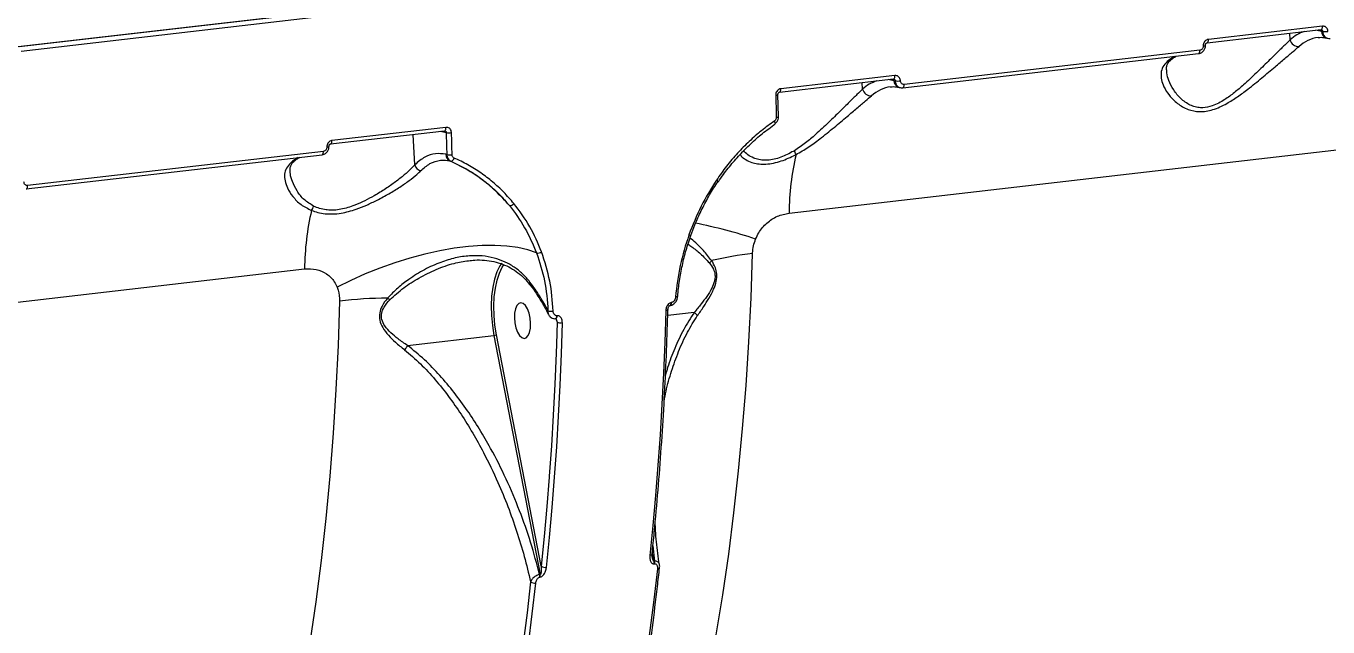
# Model space of a CAD drawing. Header units: millimetres. Extents: x -7447 to 8662, y -5576 to 6370.
# Drawn here: x 2842.2 to 3168.7, y -2158.6 to -2007.8 of the extents above; entities that cross this region are included whole.
import ezdxf

# ---------------------------------------------------------------- set-up
doc = ezdxf.new("R2010")
doc.units = ezdxf.units.MM
doc.layers.add('DiKom', color=7, linetype='Continuous')
doc.layers.add('DIKOM_ОБЪЕКТ', color=7, linetype='Continuous')
doc.styles.add('style1', font='arial.ttf', dxfattribs={"width": 0.8})
doc.dimstyles.new('1-50', dxfattribs={"dimtxt": 300, "dimasz": 200, "dimexe": 100, "dimexo": 0, "dimgap": 100, "dimtad": 1, "dimdec": 0, "dimtxsty": 'style1', "dimcen": 0, "dimclrd": 7, "dimclre": 7, "dimadec": 1, "dimazin": 2, "dimtfac": 1, "dimtdec": 0, "dimtmove": 1, "dimatfit": 3, "dimfxl": 0, "dimlwd": 25, "dimlwe": 18, "dimarcsym": 0})

# ---------------------------------------------------------------- blocks, each defined once
blk = doc.blocks.new('*D10')
at = {"color": 7, "linetype": 'Continuous', "lineweight": 18, "transparency": 16777216}
for p, q in [((-5489.75, 240.8), (-5489.75, 4573.49)), ((4778.18, -2126.78), (4778.18, 4573.49))]:
    blk.add_line(p, q, dxfattribs=at)
at = {"color": 7, "linetype": 'Continuous', "lineweight": 25, "transparency": 16777216}
blk.add_line((4578.18, 4473.49), (-5289.75, 4473.49), dxfattribs=at)
at = {"color": 7, "linetype": 'Continuous', "transparency": 16777216}
for points in [[(-5289.75, 4506.82), (-5289.75, 4440.16), (-5489.75, 4473.49)], [(4578.18, 4506.82), (4578.18, 4440.16), (4778.18, 4473.49)]]:
    blk.add_solid(points, dxfattribs=at)
at = {"layer": 'Defpoints', "color": 0, "linetype": 'Continuous', "transparency": 16777216}
for p in [(-5489.75, 4473.49), (-5489.75, 240.8), (4778.18, -2126.78)]:
    blk.add_point(p, dxfattribs=at)
at = {"color": 0, "linetype": 'Continuous', "lineweight": 15, "transparency": 16777216, "insert": (-777.31, 4726.76), "char_height": 300, "attachment_point": 5, "style": 'style1'}
blk.add_mtext('10300', dxfattribs=at)
blk = doc.blocks.new('*D11')
at = {"color": 7, "linetype": 'Continuous', "lineweight": 18, "transparency": 16777216}
for p, q in [((2045.4, 3512.26), (7772.09, 3512.26)), ((-1858.48, -4091.08), (7772.09, -4091.08))]:
    blk.add_line(p, q, dxfattribs=at)
at = {"color": 7, "linetype": 'Continuous', "lineweight": 25, "transparency": 16777216}
blk.add_line((7672.09, -3891.08), (7672.09, 3312.26), dxfattribs=at)
at = {"color": 7, "linetype": 'Continuous', "transparency": 16777216}
for points in [[(7638.76, 3312.26), (7705.42, 3312.26), (7672.09, 3512.26)], [(7638.76, -3891.08), (7705.42, -3891.08), (7672.09, -4091.08)]]:
    blk.add_solid(points, dxfattribs=at)
at = {"layer": 'Defpoints', "color": 0, "linetype": 'Continuous', "transparency": 16777216}
for p in [(2045.4, 3512.26), (7672.09, 3512.26), (-1858.48, -4091.08)]:
    blk.add_point(p, dxfattribs=at)
at = {"color": 0, "linetype": 'Continuous', "lineweight": 15, "transparency": 16777216, "insert": (7418.92, 3.22), "char_height": 300, "attachment_point": 5, "rotation": 90, "style": 'style1'}
blk.add_mtext('7600', dxfattribs=at)
blk = doc.blocks.new('*D12')
at = {"layer": 'Defpoints', "color": 0, "transparency": 16777216}
for p in [(-7446.93, 5919.72), (-7446.93, 736.93), (6905.53, -2412.68)]:
    blk.add_point(p, dxfattribs=at)
at = {"layer": 'DiKom', "color": 7, "lineweight": 18, "transparency": 16777216}
for p, q in [((-7446.93, 736.93), (-7446.93, 6019.72)), ((6905.53, -2412.68), (6905.53, 6019.72))]:
    blk.add_line(p, q, dxfattribs=at)
at = {"layer": 'DiKom', "color": 7, "lineweight": 25, "transparency": 16777216}
blk.add_line((6705.53, 5919.72), (-7246.93, 5919.72), dxfattribs=at)
at = {"layer": 'DiKom', "color": 7, "transparency": 16777216}
for points in [[(-7246.93, 5953.05), (-7246.93, 5886.39), (-7446.93, 5919.72)], [(6705.53, 5953.05), (6705.53, 5886.39), (6905.53, 5919.72)]]:
    blk.add_solid(points, dxfattribs=at)
at = {"layer": 'DiKom', "color": 0, "transparency": 16777216, "insert": (-918.31, 6173), "char_height": 300, "attachment_point": 5, "style": 'style1'}
blk.add_mtext('14300', dxfattribs=at)
blk = doc.blocks.new('*D13')
at = {"layer": 'Defpoints', "color": 0, "transparency": 16777216}
for p in [(2049.72, 5594.27), (-1141.86, -5576.35), (8561.69, -5576.35)]:
    blk.add_point(p, dxfattribs=at)
at = {"layer": 'DiKom', "color": 7, "lineweight": 18, "transparency": 16777216}
for p, q in [((2049.72, 5594.27), (8661.69, 5594.27)), ((-1141.86, -5576.35), (8661.69, -5576.35))]:
    blk.add_line(p, q, dxfattribs=at)
at = {"layer": 'DiKom', "color": 7, "lineweight": 25, "transparency": 16777216}
blk.add_line((8561.69, 5394.27), (8561.69, -5376.35), dxfattribs=at)
at = {"layer": 'DiKom', "color": 7, "transparency": 16777216}
for points in [[(8528.35, 5394.27), (8595.02, 5394.27), (8561.69, 5594.27)], [(8528.35, -5376.35), (8595.02, -5376.35), (8561.69, -5576.35)]]:
    blk.add_solid(points, dxfattribs=at)
at = {"layer": 'DiKom', "color": 0, "transparency": 16777216, "insert": (8308.52, 8.96), "char_height": 300, "attachment_point": 5, "rotation": 90, "style": 'style1'}
blk.add_mtext('11200', dxfattribs=at)

msp = doc.modelspace()

# ---------------------------------------------------------------- linework, layer by layer
at = {"layer": 'DIKOM_ОБЪЕКТ', "color": 7, "linetype": 'Continuous', "lineweight": 15}
for p, q in [((2840.25, -2013), (2914.4, -2004.44)), ((2914.7, -2004.51), (2840.54, -2013.07)), ((2841.03, -2014.12), (2915.19, -2005.56)), ((3138.4, -2012.04), (3166.99, -2008.74)), ((3167.33, -2007.88), (3138.74, -2011.18)), ((3159.21, -2011.28), (3159.14, -2009.65)), ((3165.98, -2008.86), (3167.06, -2009.1)), ((3167.06, -2009.1), (3167.37, -2009.18)), ((3168.4, -2010.85), (3168.7, -2010.92)), ((3136.58, -2013.91), (3062.42, -2022.47)), ((3062.09, -2023.32), (3136.25, -2014.76)), ((3060.11, -2020.26), (3031.52, -2023.56)), ((3033.59, -2054.74), (3346.3, -2018.65)), ((3031.19, -2024.42), (3059.78, -2021.12)), ((3052, -2023.65), (3051.92, -2022.02)), ((3058.77, -2021.23), (3059.85, -2021.48)), ((3059.85, -2021.48), (3060.16, -2021.55)), ((3061.19, -2023.22), (3061.48, -2023.29)), ((3062.02, -2023.32), (3062.09, -2023.32)), ((3030.93, -2030.56), (3030.78, -2025.03)), ((2947.54, -2033.25), (2918.95, -2036.55)), ((3029.79, -2032.66), (3030.09, -2032.45)), ((3030.02, -2032.35), (3030.03, -2032.34)), ((2918.62, -2037.41), (2947.21, -2034.11)), ((2939.71, -2042.63), (2939.35, -2035.02)), ((2946.2, -2034.23), (2947.58, -2034.54)), ((2842.3, -2048.69), (2916.46, -2040.13)), ((2916.79, -2039.28), (2842.64, -2047.84)), ((2947.74, -2040.07), (2947.47, -2040.01)), ((2948.53, -2041.66), (2948.78, -2041.72)), ((2842.23, -2048.68), (2842.3, -2048.69)), ((2599.38, -2104.85), (2912.08, -2068.76)), ((3005.65, -2075.62), (3005.65, -2075.62)), ((3009.82, -2079.67), (3003.15, -2080.44)), ((3003.7, -2077.93), (3003.77, -2077.92)), ((3004.11, -2077.18), (3004.03, -2077.19)), ((2975.03, -2081.23), (2975.11, -2081.23)), ((2975.06, -2081.23), (2975.39, -2082.08)), ((2975.1, -2081.23), (2975.11, -2081.23)), ((2975.11, -2081.23), (2975.13, -2081.22)), ((2975.39, -2082.08), (2975.22, -2087.6)), ((2975.44, -2080.49), (2975.36, -2080.5)), ((2937.9, -2087.97), (2959.57, -2085.47)), ((2959.57, -2085.47), (2971.14, -2145.39)), ((2971.42, -2143.31), (2960.22, -2085.31)), ((2999.43, -2138.24), (2999.84, -2142.08)), ((2999.73, -2142.09), (2999.27, -2139.74)), ((2999.84, -2142.08), (2999.73, -2142.09)), ((2999.76, -2142.73), (2999.87, -2142.71)), ((2971.14, -2145.39), (2971.03, -2145.41)), ((2971.06, -2146.04), (2971.17, -2146.03))]:
    msp.add_line(p, q, dxfattribs=at)
at = {"layer": 'DIKOM_ОБЪЕКТ', "color": 7, "linetype": 'Continuous', "lineweight": 15, "flags": 128}
for points in [[(3167.06, -2009.1), (3166.03, -2008.93), (3165.64, -2008.9)], [(3166.99, -2008.74), (3167.01, -2008.74), (3167.09, -2008.7), (3167.16, -2008.63), (3167.22, -2008.53), (3167.27, -2008.4), (3167.31, -2008.24), (3167.33, -2008.07), (3167.33, -2007.88)], [(3136.25, -2014.76), (3136.26, -2014.76), (3136.34, -2014.73), (3136.41, -2014.66), (3136.47, -2014.55), (3136.52, -2014.42), (3136.56, -2014.27), (3136.58, -2014.1), (3136.58, -2013.91)], [(3138.4, -2012.04), (3138.42, -2012.04), (3138.5, -2012), (3138.57, -2011.93), (3138.63, -2011.83), (3138.68, -2011.7), (3138.72, -2011.54), (3138.74, -2011.37), (3138.74, -2011.18)], [(3059.78, -2021.12), (3059.8, -2021.11), (3059.88, -2021.08), (3059.95, -2021.01), (3060.01, -2020.91), (3060.06, -2020.77), (3060.09, -2020.62), (3060.11, -2020.44), (3060.11, -2020.26)], [(3031.19, -2024.42), (3031.21, -2024.41), (3031.29, -2024.38), (3031.36, -2024.31), (3031.42, -2024.2), (3031.47, -2024.07), (3031.5, -2023.92), (3031.52, -2023.74), (3031.52, -2023.56)], [(3059.85, -2021.48), (3058.81, -2021.3), (3058.42, -2021.27)], [(3062.09, -2023.32), (3062.11, -2023.32), (3062.19, -2023.28), (3062.26, -2023.22), (3062.32, -2023.11), (3062.37, -2022.98), (3062.4, -2022.83), (3062.42, -2022.66), (3062.42, -2022.47)], [(3030.23, -2025.2), (3030.25, -2025.89), (3030.27, -2026.58), (3030.29, -2027.27), (3030.31, -2027.97), (3030.33, -2028.66), (3030.35, -2029.35), (3030.36, -2030.04), (3030.38, -2030.74)], [(2947.21, -2034.11), (2947.22, -2034.11), (2947.3, -2034.07), (2947.37, -2034), (2947.44, -2033.9), (2947.48, -2033.77), (2947.52, -2033.61), (2947.54, -2033.44), (2947.54, -2033.25)], [(3030.03, -2032.34), (3030.04, -2032.34), (3030.07, -2032.28), (3030.08, -2032.2), (3030.07, -2032.1), (3030.04, -2031.97), (3029.99, -2031.83), (3029.91, -2031.67)], [(2918.61, -2037.41), (2918.63, -2037.41), (2918.71, -2037.37), (2918.78, -2037.3), (2918.85, -2037.2), (2918.89, -2037.07), (2918.93, -2036.91), (2918.95, -2036.74), (2918.95, -2036.55)], [(2947.58, -2034.54), (2947.61, -2035.23), (2947.63, -2035.93), (2947.65, -2036.62), (2947.66, -2037.31), (2947.68, -2038), (2947.7, -2038.69), (2947.72, -2039.38), (2947.74, -2040.07)], [(2949.08, -2040.12), (2949.06, -2039.43), (2949.04, -2038.74), (2949.03, -2038.04), (2949.01, -2037.35), (2948.99, -2036.66), (2948.97, -2035.97), (2948.95, -2035.27), (2948.93, -2034.58)], [(2916.46, -2040.13), (2916.47, -2040.13), (2916.55, -2040.09), (2916.63, -2040.02), (2916.69, -2039.92), (2916.74, -2039.79), (2916.77, -2039.64), (2916.79, -2039.46), (2916.79, -2039.28)], [(2842.3, -2048.69), (2842.32, -2048.69), (2842.4, -2048.65), (2842.47, -2048.58), (2842.53, -2048.48), (2842.58, -2048.35), (2842.61, -2048.19), (2842.63, -2048.02), (2842.64, -2047.84)], [(2970.26, -2064.75), (2968.06, -2063.99), (2965.57, -2063.42), (2962.8, -2063.04), (2959.8, -2062.87), (2956.58, -2062.91), (2953.18, -2063.14), (2949.63, -2063.58), (2945.97, -2064.21), (2942.23, -2065.03), (2938.46, -2066.03), (2934.68, -2067.2), (2930.93, -2068.54), (2927.26, -2070.02), (2923.7, -2071.63), (2920.28, -2073.36)], [(3015.33, -2160.55), (3016.96, -2150.52), (3018.44, -2140.31), (3019.76, -2129.95), (3020.93, -2119.43), (3021.94, -2108.76), (3022.8, -2097.97), (3023.5, -2087.05), (3024.04, -2076.01), (3024.42, -2064.88)], [(2961.52, -2067.29), (2961.07, -2067.98), (2960.32, -2069.5), (2959.72, -2071.31), (2959.27, -2073.36), (2958.99, -2075.61), (2958.88, -2078), (2958.94, -2080.48), (2959.17, -2082.99), (2959.57, -2085.47)], [(2960.22, -2085.31), (2959.83, -2082.9), (2959.61, -2080.47), (2959.55, -2078.06), (2959.66, -2075.74), (2959.93, -2073.56), (2960.37, -2071.58), (2960.95, -2069.82), (2961.67, -2068.35), (2962.14, -2067.64)], [(3005.65, -2075.62), (3005.64, -2075.66), (3005.59, -2075.7), (3005.51, -2075.73), (3005.4, -2075.76), (3005.26, -2075.78), (3005.1, -2075.79)], [(2920.87, -2076.83), (2920.49, -2087.97), (2919.95, -2099), (2919.25, -2109.92), (2918.39, -2120.72), (2917.38, -2131.38), (2916.21, -2141.9), (2914.89, -2152.26), (2913.41, -2162.47)], [(2968.37, -2079.88), (2967.97, -2078.81), (2967.47, -2077.97), (2966.91, -2077.43), (2966.33, -2077.24), (2965.79, -2077.41), (2965.32, -2077.93), (2964.97, -2078.76), (2964.76, -2079.82), (2964.72, -2081.04), (2964.83, -2082.32), (2965.1, -2083.54), (2965.5, -2084.62), (2966, -2085.46), (2966.56, -2086), (2967.13, -2086.19), (2967.68, -2086.02), (2968.14, -2085.5), (2968.49, -2084.67), (2968.7, -2083.6), (2968.75, -2082.38), (2968.64, -2081.11), (2968.37, -2079.88)], [(3002.64, -2079.25), (3002.39, -2087.1), (3002.07, -2094.9), (3001.68, -2102.66), (3001.22, -2110.36), (3000.69, -2118.01), (3000.08, -2125.61), (2999.41, -2133.15), (2998.66, -2140.62)], [(3003.19, -2079.01), (3003.19, -2079.04), (3003.14, -2079.1), (3003.06, -2079.14), (3002.95, -2079.19), (3002.81, -2079.22), (3002.64, -2079.25)], [(3003.7, -2077.93), (3003.75, -2077.91), (3003.86, -2077.83), (3003.95, -2077.67), (3004.01, -2077.45), (3004.03, -2077.19)], [(3003.78, -2077.92), (3003.83, -2077.9), (3003.94, -2077.82), (3004.02, -2077.66), (3004.08, -2077.44), (3004.11, -2077.18)], [(2972.75, -2143.61), (2973.5, -2136.14), (2974.17, -2128.6), (2974.78, -2121), (2975.31, -2113.35), (2975.77, -2105.65), (2976.16, -2097.89), (2976.48, -2090.09), (2976.73, -2082.24)], [(2975.03, -2081.23), (2975.08, -2081.22), (2975.19, -2081.13), (2975.28, -2080.98), (2975.34, -2080.76), (2975.36, -2080.5)], [(2975.13, -2081.22), (2975.16, -2081.21), (2975.27, -2081.13), (2975.36, -2080.97), (2975.42, -2080.75), (2975.44, -2080.49)], [(2975.22, -2087.6), (2975.14, -2089.91), (2974.82, -2097.69), (2974.43, -2105.43), (2973.97, -2113.12), (2973.44, -2120.75), (2973.42, -2121.01)], [(2973.42, -2121.01), (2972.84, -2128.33), (2972.16, -2135.85), (2971.42, -2143.31)], [(2999.22, -2140.32), (2999.21, -2140.35), (2999.16, -2140.43), (2999.08, -2140.49), (2998.97, -2140.55), (2998.83, -2140.59), (2998.66, -2140.62)], [(3000.55, -2144.02), (2999.66, -2151.78), (2998.68, -2159.46), (2997.63, -2167.05), (2996.51, -2174.57), (2995.3, -2182), (2994.02, -2189.33), (2992.67, -2196.58), (2991.24, -2203.73)], [(3001.11, -2143.72), (3001.09, -2143.77), (3001.04, -2143.84), (3000.96, -2143.91), (3000.85, -2143.96), (3000.71, -2144), (3000.55, -2144.02)], [(2968.77, -2147.26), (2967.88, -2155), (2966.91, -2162.66), (2965.86, -2170.24), (2964.73, -2177.74), (2963.53, -2185.15), (2962.26, -2192.47), (2960.91, -2199.7), (2959.48, -2206.83)], [(2960.76, -2207.25), (2962.19, -2200.1), (2963.54, -2192.85), (2964.82, -2185.51), (2966.02, -2178.09), (2967.15, -2170.57), (2968.2, -2162.97), (2969.17, -2155.3), (2970.07, -2147.54)]]:
    msp.add_lwpolyline(points, dxfattribs=at)
at = {"layer": 'DIKOM_ОБЪЕКТ', "color": 7, "linetype": 'Continuous', "lineweight": 15}
for centre, radius, start, end in [((3165.77, -2018.61), 9.84, 107.3356, 131.779), ((3167.4, -2019.43), 8.79, 97.6092, 132.4576), ((3168.88, -2009.09), 1.82, 180.4877, 254.6696), ((3168.15, -2005.14), 4.11, 259.0452, 277.8332), ((3137.51, -2012.05), 0.77, 265.0136, 308.9936), ((3161.33, -2010.77), 2.18, 193.3539, 273.6277), ((3135.08, -2024.36), 10.11, 118.2335, 131.2938), ((3128.24, -2015.22), 1.55, 276.1264, 310.2323), ((3058.55, -2030.99), 9.84, 107.3356, 131.779), ((3054.12, -2023.15), 2.18, 193.3651, 273.6127), ((3060.19, -2031.8), 8.78, 97.5929, 132.4739), ((3061.67, -2021.46), 1.82, 180.4877, 254.6696), ((3060.94, -2017.53), 4.1, 259.0203, 277.8687), ((3030.3, -2024.44), 0.761, 264.8776, 309.4383), ((3030.45, -2030.01), 0.727, 264.3777, 311.3273), ((2948.37, -2030.51), 4.11, 259.0317, 277.84), ((2917.72, -2037.42), 0.767, 264.9494, 309.0987), ((2949.33, -2039.98), 1.86, 180.8964, 244.6333), ((2948.55, -2036.3), 3.86, 257.8624, 277.895), ((3100.36, -2055.21), 66.77, 166.8855, 179.5987), ((3024.31, -2044.48), 11.87, 21.8618, 26.9294), ((2915.33, -2049.77), 10.16, 118.274, 131.2656), ((2908.46, -2040.59), 1.55, 276.124, 310.2347), ((2941.92, -2042), 2.3, 195.9563, 250.929), ((2948.6, -2040.72), 1.01, 279.9317, 347.4608), ((3014.94, -2047.29), 0.923, 28.488, 62.0222), ((2911.51, -2052.26), 2.95, 321.8274, 345.1652), ((2963.46, -2051.46), 1.4, 269.0438, 320.9251), ((2978.83, -2069.23), 66.75, 166.8838, 179.6011), ((2984.19, -2186.39), 131.68, 71.8581, 78.6519), ((3009.04, -2058.88), 1.47, 246.6601, 266.5413), ((2970.55, -2062.95), 1.82, 260.7693, 301.8356), ((3033.06, -2143.89), 79.48, 96.2409, 103.7512), ((3011.87, -2064.99), 2.86, 307.5778, 323.5477), ((2934.74, -2199.85), 123.8, 90.8458, 96.4331), ((2940.31, -2067.22), 11.53, 230.098, 233.6262), ((2973.91, -2076.87), 2.52, 251.8517, 281.9495), ((2976.35, -2079.66), 2.6, 248.2655, 278.3284), ((2959.36, -2083.28), 2.2, 275.3507, 292.9208), ((2972.48, -2141.74), 1.89, 235.9502, 278.37), ((2997.61, -2142.51), 2.16, 354.3305, 11.1292), ((2997.71, -2142.5), 2.17, 354.3656, 11.094), ((2969.81, -2145.62), 1.94, 237.6661, 277.7644), ((2968.91, -2145.82), 2.16, 354.3305, 11.1292), ((2969.01, -2145.81), 2.17, 354.3736, 11.1059)]:
    msp.add_arc(centre, radius, start, end, dxfattribs=at)
for points, knots in [([(3166.22, -2010.75), (3166.37, -2010.73), (3166.94, -2010.63), (3167.66, -2010.7), (3168.25, -2010.82), (3168.4, -2010.85)], [0, 0, 0, 0, 0.21413, 0.803979, 1, 1, 1, 1]), ([(3166.99, -2008.74), (3167, -2008.74), (3167.03, -2008.74), (3167.04, -2008.74), (3167.06, -2008.75)], [0, 0, 0, 0, 0.126601, 1, 1, 1, 1]), ([(3167.06, -2008.75), (3167.06, -2008.75), (3167.12, -2008.75), (3167.21, -2008.81), (3167.31, -2008.92), (3167.37, -2009.05), (3167.37, -2009.14), (3167.37, -2009.18)], [0, 0, 0, 0, 0.032663, 0.296119, 0.560428, 0.824936, 1, 1, 1, 1]), ([(3168.71, -2009.21), (3168.7, -2009.1), (3168.68, -2008.83), (3168.51, -2008.43), (3168.19, -2008.09), (3167.78, -2007.88), (3167.48, -2007.88), (3167.33, -2007.88)], [0, 0, 0, 0, 0.14186, 0.356695, 0.571348, 0.785681, 1, 1, 1, 1]), ([(3167.37, -2009.18), (3167.39, -2009.32), (3167.42, -2009.69), (3167.66, -2010.21), (3168.08, -2010.68), (3168.45, -2010.82), (3168.63, -2010.9)], [0, 0, 0, 0, 0.181445, 0.456313, 0.730994, 1, 1, 1, 1]), ([(3168.63, -2010.9), (3168.63, -2010.9), (3168.82, -2010.99), (3169.03, -2010.97), (3169.24, -2010.94)], [0, 0, 0, 0, 0.020268, 1, 1, 1, 1]), ([(3128.41, -2016.76), (3128.01, -2017.19), (3127.2, -2018.06), (3126.78, -2019.61), (3126.89, -2021.3), (3127.55, -2023.2), (3128.83, -2025.26), (3130.85, -2027.28), (3133.4, -2028.81), (3135.99, -2029.37), (3138.15, -2029.23), (3139.87, -2028.84), (3141.62, -2028.16), (3143.72, -2027.09), (3146.07, -2025.59), (3149.02, -2023.39), (3152.2, -2020.82), (3155.3, -2018.19), (3157.92, -2015.96), (3159.99, -2014.21), (3161, -2013.34), (3161.47, -2012.95)], [0, 0, 0, 0, 0.055475, 0.111023, 0.166496, 0.222006, 0.290024, 0.357962, 0.422677, 0.477408, 0.505245, 0.533093, 0.562711, 0.592375, 0.640428, 0.68858, 0.760325, 0.832061, 0.890999, 0.949867, 1, 1, 1, 1]), ([(3159.21, -2011.28), (3158.78, -2011.71), (3157.85, -2012.64), (3155.96, -2014.49), (3153.6, -2016.82), (3150.79, -2019.57), (3147.96, -2022.25), (3145.29, -2024.54), (3143.2, -2026.09), (3141.31, -2027.21), (3139.46, -2028.02), (3137.89, -2028.33), (3136.47, -2028.32), (3135.39, -2028.15), (3133.61, -2027.49), (3131.67, -2026.05), (3129.9, -2023.86), (3128.81, -2021.65), (3128.29, -2019.95), (3128.29, -2019.09), (3128.29, -2018.83)], [0, 0, 0, 0, 0.059336, 0.128603, 0.199748, 0.283909, 0.370278, 0.425593, 0.482033, 0.514861, 0.548572, 0.596828, 0.609681, 0.639786, 0.670899, 0.745225, 0.824409, 0.905771, 0.97141, 1, 1, 1, 1]), ([(3136.24, -2014.75), (3136.43, -2014.71), (3136.84, -2014.64), (3137.4, -2014.24), (3137.82, -2013.65), (3138.01, -2013.07), (3137.98, -2012.74), (3137.97, -2012.65)], [0, 0, 0, 0, 0.19091, 0.422024, 0.663656, 0.915514, 1, 1, 1, 1]), ([(3137.44, -2012.82), (3137.44, -2012.93), (3137.42, -2013.16), (3137.28, -2013.47), (3137.06, -2013.72), (3136.81, -2013.87), (3136.65, -2013.9), (3136.58, -2013.91)], [0, 0, 0, 0, 0.215128, 0.430214, 0.644992, 0.859461, 1, 1, 1, 1]), ([(3138.74, -2011.18), (3138.64, -2011.2), (3138.39, -2011.25), (3138.02, -2011.47), (3137.69, -2011.85), (3137.47, -2012.32), (3137.45, -2012.65), (3137.44, -2012.82)], [0, 0, 0, 0, 0.140532, 0.355093, 0.56982, 0.784855, 1, 1, 1, 1]), ([(3138, -2012.65), (3138, -2012.64), (3137.99, -2012.59), (3138.01, -2012.47), (3138.06, -2012.32), (3138.15, -2012.19), (3138.26, -2012.09), (3138.35, -2012.05), (3138.39, -2012.05), (3138.4, -2012.05)], [0, 0, 0, 0, 0.02797, 0.183577, 0.344755, 0.50623, 0.675777, 0.862114, 1, 1, 1, 1]), ([(3128.26, -2018.83), (3128.25, -2018.67), (3128.2, -2018.17), (3128.39, -2017.53), (3128.7, -2016.91), (3129.12, -2016.53), (3129.27, -2016.4)], [0, 0, 0, 0, 0.158977, 0.476036, 0.815115, 1, 1, 1, 1]), ([(3129.25, -2016.4), (3129.46, -2016.23), (3129.93, -2015.83), (3130.41, -2015.56), (3130.68, -2015.41)], [0, 0, 0, 0, 0.431746, 1, 1, 1, 1]), ([(3061.5, -2021.59), (3061.49, -2021.48), (3061.47, -2021.2), (3061.29, -2020.81), (3060.98, -2020.46), (3060.57, -2020.26), (3060.27, -2020.26), (3060.11, -2020.26)], [0, 0, 0, 0, 0.141828, 0.356671, 0.571354, 0.785672, 1, 1, 1, 1]), ([(3031.52, -2023.56), (3031.43, -2023.58), (3031.18, -2023.62), (3030.81, -2023.84), (3030.48, -2024.22), (3030.26, -2024.69), (3030.24, -2025.03), (3030.23, -2025.2)], [0, 0, 0, 0, 0.140638, 0.355138, 0.569831, 0.784818, 1, 1, 1, 1]), ([(3052, -2023.65), (3051.55, -2024.09), (3050.6, -2025.04), (3048.69, -2026.92), (3046.31, -2029.27), (3043.5, -2032.03), (3040.58, -2034.76), (3037.73, -2037.24), (3035.85, -2038.47), (3034.9, -2039.1)], [0, 0, 0, 0, 0.122705, 0.262459, 0.406016, 0.574921, 0.748264, 0.872374, 1, 1, 1, 1]), ([(3059.01, -2023.13), (3059.16, -2023.1), (3059.72, -2023), (3060.45, -2023.07), (3061.04, -2023.19), (3061.19, -2023.22)], [0, 0, 0, 0, 0.21413, 0.803979, 1, 1, 1, 1]), ([(3059.78, -2021.12), (3059.78, -2021.12), (3059.81, -2021.11), (3059.83, -2021.12), (3059.84, -2021.12)], [0, 0, 0, 0, 0.126754, 1, 1, 1, 1]), ([(3059.84, -2021.12), (3059.85, -2021.12), (3059.9, -2021.12), (3060, -2021.18), (3060.1, -2021.29), (3060.15, -2021.42), (3060.16, -2021.51), (3060.16, -2021.55)], [0, 0, 0, 0, 0.032851, 0.296411, 0.560407, 0.824927, 1, 1, 1, 1]), ([(3060.16, -2021.55), (3060.17, -2021.69), (3060.21, -2022.06), (3060.45, -2022.59), (3060.86, -2023.05), (3061.23, -2023.2), (3061.42, -2023.27)], [0, 0, 0, 0, 0.181434, 0.456277, 0.731009, 1, 1, 1, 1]), ([(3061.42, -2023.27), (3061.42, -2023.27), (3061.6, -2023.36), (3061.81, -2023.34), (3062.02, -2023.32)], [0, 0, 0, 0, 0.020018, 1, 1, 1, 1]), ([(3062.42, -2022.47), (3062.32, -2022.47), (3062.12, -2022.47), (3061.85, -2022.33), (3061.64, -2022.11), (3061.52, -2021.84), (3061.51, -2021.66), (3061.5, -2021.59)], [0, 0, 0, 0, 0.214181, 0.428512, 0.643145, 0.858043, 1, 1, 1, 1]), ([(3030.78, -2025.02), (3030.78, -2025.02), (3030.78, -2024.96), (3030.8, -2024.84), (3030.85, -2024.69), (3030.94, -2024.56), (3031.04, -2024.47), (3031.13, -2024.42), (3031.17, -2024.42), (3031.19, -2024.42)], [0, 0, 0, 0, 0.027911, 0.183538, 0.344897, 0.506124, 0.675664, 0.862088, 1, 1, 1, 1]), ([(3035.33, -2040.06), (3036.37, -2039.47), (3038.44, -2038.29), (3041.61, -2035.91), (3044.9, -2033.27), (3048, -2030.63), (3050.64, -2028.39), (3052.75, -2026.61), (3053.77, -2025.73), (3054.25, -2025.32)], [0, 0, 0, 0, 0.128153, 0.256736, 0.426821, 0.59688, 0.737309, 0.877575, 1, 1, 1, 1]), ([(3030.02, -2032.33), (3030.18, -2032.21), (3030.53, -2031.94), (3030.87, -2031.3), (3030.91, -2030.81), (3030.93, -2030.56)], [0, 0, 0, 0, 0.288774, 0.644637, 1, 1, 1, 1]), ([(2948.93, -2034.58), (2948.92, -2034.47), (2948.89, -2034.2), (2948.72, -2033.8), (2948.4, -2033.46), (2947.99, -2033.25), (2947.69, -2033.25), (2947.54, -2033.25)], [0, 0, 0, 0, 0.141835, 0.356754, 0.571329, 0.785728, 1, 1, 1, 1]), ([(3029.91, -2031.67), (3028.82, -2032.46), (3026.63, -2034.03), (3023.55, -2036.74), (3020.62, -2039.71), (3017.86, -2042.94), (3016.2, -2045.3), (3015.37, -2046.48)], [0, 0, 0, 0, 0.197675, 0.395381, 0.593088, 0.796546, 1, 1, 1, 1]), ([(3015.85, -2046.92), (3016.27, -2046.3), (3017.42, -2044.58), (3019.55, -2041.95), (3022.19, -2039.03), (3025.03, -2036.34), (3027.57, -2034.2), (3029.21, -2033.07), (3029.79, -2032.66)], [0, 0, 0, 0, 0.109778, 0.303832, 0.499026, 0.694881, 0.890803, 1, 1, 1, 1]), ([(3030.38, -2030.74), (3030.37, -2030.85), (3030.36, -2031.07), (3030.21, -2031.39), (3030.05, -2031.58), (3029.94, -2031.66), (3029.91, -2031.67)], [0, 0, 0, 0, 0.306675, 0.613287, 0.919487, 1, 1, 1, 1]), ([(2918.95, -2036.55), (2918.85, -2036.57), (2918.6, -2036.62), (2918.23, -2036.84), (2917.9, -2037.21), (2917.69, -2037.68), (2917.67, -2038.02), (2917.66, -2038.19)], [0, 0, 0, 0, 0.14057, 0.355074, 0.569869, 0.784895, 1, 1, 1, 1]), ([(2947.21, -2034.11), (2947.21, -2034.11), (2947.24, -2034.1), (2947.25, -2034.11), (2947.27, -2034.12)], [0, 0, 0, 0, 0.126616, 1, 1, 1, 1]), ([(2947.27, -2034.11), (2947.27, -2034.11), (2947.33, -2034.12), (2947.42, -2034.18), (2947.52, -2034.28), (2947.58, -2034.42), (2947.58, -2034.51), (2947.58, -2034.54)], [0, 0, 0, 0, 0.032673, 0.296203, 0.560262, 0.825213, 1, 1, 1, 1]), ([(2916.46, -2040.11), (2916.64, -2040.08), (2917.06, -2040.01), (2917.61, -2039.61), (2918.03, -2039.02), (2918.22, -2038.44), (2918.19, -2038.1), (2918.19, -2038.02)], [0, 0, 0, 0, 0.190883, 0.422034, 0.663669, 0.91553, 1, 1, 1, 1]), ([(2917.66, -2038.19), (2917.65, -2038.3), (2917.64, -2038.52), (2917.49, -2038.84), (2917.27, -2039.09), (2917.02, -2039.24), (2916.86, -2039.27), (2916.79, -2039.28)], [0, 0, 0, 0, 0.215071, 0.430204, 0.645, 0.859489, 1, 1, 1, 1]), ([(2918.21, -2038.02), (2918.21, -2038.01), (2918.2, -2037.96), (2918.22, -2037.84), (2918.28, -2037.68), (2918.37, -2037.55), (2918.47, -2037.46), (2918.56, -2037.42), (2918.6, -2037.41), (2918.61, -2037.41)], [0, 0, 0, 0, 0.027913, 0.183405, 0.344733, 0.506109, 0.675746, 0.862082, 1, 1, 1, 1]), ([(2947.47, -2040.01), (2946.62, -2039.9), (2944.84, -2039.67), (2942.2, -2040.5), (2940.55, -2041.91), (2939.71, -2042.63)], [0, 0, 0, 0, 0.306969, 0.648465, 1, 1, 1, 1]), ([(2947.74, -2040.07), (2947.74, -2040.13), (2947.76, -2040.41), (2947.9, -2040.89), (2948.25, -2041.42), (2948.6, -2041.62), (2948.78, -2041.72)], [0, 0, 0, 0, 0.08189, 0.388046, 0.693971, 1, 1, 1, 1]), ([(2949.59, -2040.94), (2949.5, -2040.89), (2949.33, -2040.79), (2949.15, -2040.53), (2949.09, -2040.29), (2949.08, -2040.15), (2949.08, -2040.12)], [0, 0, 0, 0, 0.305614, 0.611685, 0.918037, 1, 1, 1, 1]), ([(3021.33, -2040.05), (3021.41, -2040.19), (3021.68, -2040.67), (3022.66, -2041.37), (3024.05, -2042.03), (3025.65, -2042.41), (3027.3, -2042.53), (3029.18, -2042.35), (3031.66, -2041.76), (3033.75, -2040.87), (3035.12, -2040.17), (3035.33, -2040.06)], [0, 0, 0, 0, 0.055833, 0.201489, 0.346983, 0.454264, 0.561434, 0.670527, 0.779614, 0.965925, 1, 1, 1, 1]), ([(3034.9, -2039.1), (3034.7, -2039.21), (3033.46, -2039.93), (3031.59, -2040.81), (3029.4, -2041.37), (3028.24, -2041.5), (3027.1, -2041.5), (3025.99, -2041.37), (3024.5, -2040.92), (3023.23, -2040.17), (3022.41, -2039.51), (3022.2, -2039.12), (3022.2, -2039.11)], [0, 0, 0, 0, 0.036015, 0.230587, 0.333801, 0.437032, 0.456482, 0.568989, 0.681683, 0.837449, 0.993426, 1, 1, 1, 1]), ([(2908.62, -2042.13), (2908.22, -2042.56), (2907.41, -2043.42), (2906.99, -2044.98), (2907.1, -2046.66), (2907.76, -2048.56), (2909.05, -2050.62), (2911.01, -2052.67), (2912.91, -2053.62), (2913.82, -2054.08)], [0, 0, 0, 0, 0.131657, 0.263488, 0.395141, 0.526875, 0.688302, 0.849537, 1, 1, 1, 1]), ([(2908.45, -2044.14), (2908.45, -2043.85), (2908.46, -2043.26), (2908.75, -2042.59), (2909.07, -2042.09), (2909.41, -2041.83), (2909.49, -2041.77)], [0, 0, 0, 0, 0.30333, 0.631902, 0.911247, 1, 1, 1, 1]), ([(2909.46, -2041.76), (2909.67, -2041.59), (2910.15, -2041.19), (2910.62, -2040.92), (2910.9, -2040.77)], [0, 0, 0, 0, 0.431752, 1, 1, 1, 1]), ([(2939.71, -2042.63), (2939.43, -2042.94), (2938.69, -2043.76), (2937.11, -2045.2), (2934.94, -2046.91), (2932.41, -2048.68), (2929.81, -2050.29), (2927.2, -2051.7), (2924.42, -2052.96), (2921.75, -2053.78), (2919.42, -2054.07), (2918.19, -2054.03), (2916.99, -2053.88), (2915.8, -2053.63), (2914.84, -2053.22), (2914.36, -2053.01)], [0, 0, 0, 0, 0.065389, 0.170369, 0.277942, 0.381813, 0.488411, 0.569563, 0.652797, 0.760419, 0.815163, 0.871888, 0.880046, 0.939201, 1, 1, 1, 1]), ([(2941.17, -2044.17), (2941.94, -2043.5), (2943.5, -2042.13), (2945.8, -2041.45), (2947.51, -2041.46), (2948.32, -2041.62), (2948.53, -2041.66)], [0, 0, 0, 0, 0.341497, 0.693, 0.918018, 1, 1, 1, 1]), ([(2963.44, -2052.86), (2962.33, -2051.63), (2960.1, -2049.16), (2956.4, -2046.13), (2952.55, -2043.57), (2949.87, -2042.3), (2948.53, -2041.66)], [0, 0, 0, 0, 0.259853, 0.522837, 0.760229, 1, 1, 1, 1]), ([(2948.78, -2041.72), (2950.96, -2042.81), (2954.26, -2044.46), (2958.2, -2047.5), (2960.99, -2050.02), (2962.63, -2051.92), (2963.44, -2052.86)], [0, 0, 0, 0, 0.395169, 0.598671, 0.802167, 1, 1, 1, 1]), ([(2964.55, -2052.34), (2963.73, -2051.39), (2962.07, -2049.47), (2959.29, -2046.92), (2956.29, -2044.62), (2953.06, -2042.58), (2950.75, -2041.49), (2949.59, -2040.94)], [0, 0, 0, 0, 0.197834, 0.395496, 0.593166, 0.796586, 1, 1, 1, 1]), ([(2842.64, -2047.84), (2842.54, -2047.84), (2842.33, -2047.84), (2842.06, -2047.7), (2841.85, -2047.47), (2841.74, -2047.21), (2841.72, -2047.03), (2841.71, -2046.95)], [0, 0, 0, 0, 0.214239, 0.428534, 0.64317, 0.85807, 1, 1, 1, 1]), ([(2914.36, -2053.01), (2913.54, -2052.5), (2911.82, -2051.44), (2910.11, -2049.21), (2909.02, -2047), (2908.5, -2045.3), (2908.5, -2044.45), (2908.5, -2044.19)], [0, 0, 0, 0, 0.222065, 0.46663, 0.711537, 0.91345, 1, 1, 1, 1]), ([(2913.82, -2054.08), (2914.34, -2054.26), (2915.39, -2054.64), (2917.19, -2054.95), (2919.16, -2055.02), (2921.78, -2054.75), (2924.69, -2053.95), (2927.7, -2052.75), (2930.49, -2051.42), (2933.31, -2049.88), (2936.01, -2048.22), (2938.37, -2046.59), (2940.07, -2045.24), (2940.87, -2044.46), (2941.17, -2044.17)], [0, 0, 0, 0, 0.06037, 0.122047, 0.182584, 0.245202, 0.354864, 0.435813, 0.519104, 0.621342, 0.726601, 0.82972, 0.935581, 1, 1, 1, 1]), ([(3015.37, -2046.48), (3014.02, -2048.63), (3011.29, -2052.99), (3009.41, -2057.8), (3008.46, -2060.23)], [0, 0, 0, 0, 0.494171, 1, 1, 1, 1]), ([(3008.98, -2060.36), (3009.3, -2059.47), (3010.06, -2057.36), (3011.53, -2054.11), (3013.38, -2050.63), (3014.81, -2048.21), (3015.67, -2047), (3015.77, -2046.87)], [0, 0, 0, 0, 0.186086, 0.444887, 0.704852, 0.965787, 1, 1, 1, 1]), ([(2963.44, -2052.86), (2964.79, -2054.66), (2967.53, -2058.3), (2969.34, -2062.58), (2970.26, -2064.75)], [0, 0, 0, 0, 0.494173, 1, 1, 1, 1]), ([(2971.51, -2064.5), (2970.6, -2062.33), (2968.76, -2057.95), (2965.97, -2054.23), (2964.55, -2052.34)], [0, 0, 0, 0, 0.494171, 1, 1, 1, 1]), ([(3025.19, -2061.26), (3025.44, -2060.72), (3026.14, -2059.23), (3027.96, -2057.15), (3030.62, -2055.36), (3032.6, -2054.95), (3033.59, -2054.74)], [0, 0, 0, 0, 0.152965, 0.428373, 0.711442, 1, 1, 1, 1]), ([(3008.46, -2060.23), (3007.65, -2062.77), (3006.02, -2067.9), (3005.41, -2073.14), (3005.1, -2075.79)], [0, 0, 0, 0, 0.493763, 1, 1, 1, 1]), ([(3005.66, -2075.62), (3005.66, -2075.62), (3005.73, -2074.32), (3006.08, -2071.73), (3006.77, -2067.86), (3007.72, -2064.05), (3008.55, -2061.57), (3008.96, -2060.35)], [0, 0, 0, 0, 0.000241, 0.252773, 0.505088, 0.756869, 1, 1, 1, 1]), ([(3008.25, -2062.56), (3008.57, -2062.77), (3009.51, -2063.39), (3011.37, -2064.88), (3012.86, -2066.46), (3013.61, -2067.25)], [0, 0, 0, 0, 0.20381, 0.598216, 1, 1, 1, 1]), ([(3014.17, -2066.69), (3013.49, -2065.81), (3012.13, -2064.05), (3010.22, -2062.21), (3009.21, -2061.37), (3008.75, -2060.99)], [0, 0, 0, 0, 0.353417, 0.707465, 1, 1, 1, 1]), ([(3024.42, -2064.88), (3024.42, -2064.82), (3024.44, -2064.2), (3024.59, -2062.97), (3024.99, -2061.83), (3025.19, -2061.26)], [0, 0, 0, 0, 0.04682, 0.514273, 1, 1, 1, 1]), ([(2968.6, -2072.05), (2968, -2071.35), (2966.79, -2069.92), (2964.62, -2068.23), (2962.22, -2066.89), (2959.53, -2065.94), (2956.6, -2065.43), (2953.33, -2065.41), (2949.85, -2065.93), (2946.06, -2067.08), (2942.13, -2068.87), (2938.53, -2071.11), (2935.39, -2073.49), (2933.74, -2075.2), (2932.91, -2076.06)], [0, 0, 0, 0, 0.066888, 0.135575, 0.205539, 0.277114, 0.356056, 0.436728, 0.528017, 0.621259, 0.727999, 0.8371, 0.917982, 1, 1, 1, 1]), ([(2953.2, -2066.7), (2953.72, -2066.64), (2955.06, -2066.47), (2957.18, -2066.52), (2959.53, -2066.87), (2961.73, -2067.52), (2963.76, -2068.45), (2965.6, -2069.67), (2967.2, -2071.04), (2968.09, -2072.13), (2968.5, -2072.63)], [0, 0, 0, 0, 0.088757, 0.233335, 0.373208, 0.510434, 0.642489, 0.769639, 0.894042, 1, 1, 1, 1]), ([(2970.26, -2064.75), (2971.02, -2067.05), (2972.55, -2071.71), (2972.93, -2076.72), (2973.12, -2079.26)], [0, 0, 0, 0, 0.493735, 1, 1, 1, 1]), ([(2974.43, -2079.33), (2974.24, -2076.8), (2973.85, -2071.68), (2972.3, -2066.91), (2971.51, -2064.5)], [0, 0, 0, 0, 0.493788, 1, 1, 1, 1]), ([(2912.08, -2068.76), (2913.08, -2068.74), (2915.04, -2068.7), (2917.66, -2069.88), (2919.41, -2071.55), (2920.05, -2072.89), (2920.28, -2073.36)], [0, 0, 0, 0, 0.288557, 0.571622, 0.847034, 1, 1, 1, 1]), ([(2933.47, -2076.5), (2934.6, -2075.47), (2936.86, -2073.4), (2940.85, -2070.91), (2945.08, -2068.8), (2949.27, -2067.3), (2951.99, -2066.88), (2953.2, -2066.69)], [0, 0, 0, 0, 0.199195, 0.39877, 0.613931, 0.828962, 1, 1, 1, 1]), ([(3013.61, -2067.25), (3013.98, -2067.73), (3014.6, -2068.55), (3015.06, -2070.06), (3015.02, -2071.15), (3014.78, -2072.31), (3014.15, -2073.81), (3012.95, -2075.7), (3011.43, -2077.69), (3010.39, -2078.97), (3009.82, -2079.67)], [0, 0, 0, 0, 0.150401, 0.257911, 0.342074, 0.365554, 0.490503, 0.648814, 0.807926, 1, 1, 1, 1]), ([(3010.57, -2080.56), (3011.11, -2079.79), (3012.08, -2078.37), (3013.5, -2076.16), (3014.65, -2074.06), (3015.4, -2071.95), (3015.54, -2070.02), (3015.1, -2068.21), (3014.51, -2067.24), (3014.17, -2066.69)], [0, 0, 0, 0, 0.183996, 0.338407, 0.495621, 0.624161, 0.737449, 0.8492, 1, 1, 1, 1]), ([(2968.53, -2072.6), (2968.51, -2072.58), (2968.43, -2072.52), (2968.47, -2072.33), (2968.55, -2072.14), (2968.59, -2072.06), (2968.6, -2072.05)], [0, 0, 0, 0, 0.178524, 0.689814, 0.943035, 1, 1, 1, 1]), ([(2968.49, -2072.62), (2968.7, -2072.89), (2969.65, -2074.07), (2971.08, -2076.28), (2972.44, -2078.54), (2973.06, -2079.85), (2973.21, -2080.17)], [0, 0, 0, 0, 0.110315, 0.49416, 0.878622, 1, 1, 1, 1]), ([(2973.12, -2079.26), (2972.47, -2078.04), (2971.15, -2075.57), (2969.45, -2073.23), (2968.6, -2072.05)], [0, 0, 0, 0, 0.497325, 1, 1, 1, 1]), ([(2920.28, -2073.36), (2920.55, -2074.28), (2920.85, -2075.3), (2920.88, -2076.5), (2920.87, -2076.72), (2920.87, -2076.83)], [0, 0, 0, 0, 0.821732, 0.907858, 1, 1, 1, 1]), ([(2932.91, -2076.06), (2932.4, -2076.72), (2931.52, -2077.86), (2930.81, -2079.8), (2930.84, -2081.71), (2931.67, -2083.62), (2933.08, -2085.43), (2934.94, -2087.26), (2936.37, -2088.42), (2937.14, -2089.04)], [0, 0, 0, 0, 0.150797, 0.262546, 0.375827, 0.50438, 0.658117, 0.816002, 1, 1, 1, 1]), ([(3003.77, -2077.9), (3003.92, -2077.88), (3004.26, -2077.83), (3004.74, -2077.52), (3005.19, -2077.04), (3005.53, -2076.38), (3005.6, -2075.88), (3005.64, -2075.62)], [0, 0, 0, 0, 0.142883, 0.324538, 0.522465, 0.754535, 1, 1, 1, 1]), ([(3005.1, -2075.79), (3005.08, -2075.96), (3005.03, -2076.28), (3004.81, -2076.7), (3004.55, -2076.99), (3004.31, -2077.14), (3004.17, -2077.17), (3004.11, -2077.18)], [0, 0, 0, 0, 0.2718, 0.538842, 0.737545, 0.896646, 1, 1, 1, 1]), ([(2937.9, -2087.97), (2937.11, -2087.43), (2935.66, -2086.43), (2933.71, -2084.85), (2932.25, -2083.26), (2931.41, -2081.66), (2931.32, -2080.49), (2931.48, -2079.43), (2932.06, -2078.08), (2932.95, -2077.08), (2933.47, -2076.5)], [0, 0, 0, 0, 0.192062, 0.351187, 0.509496, 0.63444, 0.718645, 0.742088, 0.849601, 1, 1, 1, 1]), ([(2973.12, -2079.26), (2973.1, -2079.49), (2973.07, -2079.82), (2973.22, -2080.06), (2973.26, -2080.14)], [0, 0, 0, 0, 0.676349, 1, 1, 1, 1]), ([(2975.36, -2080.5), (2975.31, -2080.5), (2975.16, -2080.5), (2974.93, -2080.41), (2974.68, -2080.18), (2974.48, -2079.81), (2974.45, -2079.49), (2974.43, -2079.33)], [0, 0, 0, 0, 0.103382, 0.262458, 0.461135, 0.728167, 1, 1, 1, 1]), ([(2999.22, -2140.32), (2999.41, -2138.48), (2999.95, -2133.15), (3000.75, -2124.23), (3001.57, -2113.53), (3002.24, -2102.72), (3002.76, -2092), (3003.05, -2084.08), (3003.17, -2079.8), (3003.19, -2079.01)], [0, 0, 0, 0, 0.092526, 0.26834, 0.444154, 0.619962, 0.795769, 0.962318, 1, 1, 1, 1]), ([(3009.83, -2079.67), (3008.9, -2081.08), (3007.04, -2083.93), (3004.88, -2088.63), (3003.4, -2092.47), (3002.75, -2094.78), (3002.57, -2095.41)], [0, 0, 0, 0, 0.295524, 0.594635, 0.888971, 1, 1, 1, 1]), ([(3004.03, -2077.19), (3003.91, -2077.22), (3003.66, -2077.28), (3003.29, -2077.56), (3002.94, -2078.01), (3002.7, -2078.61), (3002.66, -2079.05), (3002.64, -2079.25)], [0, 0, 0, 0, 0.152321, 0.304058, 0.508054, 0.773242, 1, 1, 1, 1]), ([(3003.2, -2079.01), (3003.19, -2079), (3003.19, -2078.83), (3003.26, -2078.53), (3003.41, -2078.21), (3003.53, -2078.05), (3003.61, -2077.97), (3003.66, -2077.94), (3003.69, -2077.93), (3003.7, -2077.93), (3003.7, -2077.93)], [0, 0, 0, 0, 0.026719, 0.41293, 0.641634, 0.768934, 0.843592, 0.894725, 0.947073, 1, 1, 1, 1]), ([(3009.82, -2079.67), (3009.82, -2079.67), (3009.82, -2079.67), (3009.83, -2079.67), (3009.83, -2079.67), (3009.83, -2079.67)], [0, 0, 0, 0, 0.424231, 0.770246, 1, 1, 1, 1]), ([(3010.57, -2080.56), (3010.56, -2080.53), (3010.48, -2080.39), (3010.27, -2080.09), (3009.99, -2079.82), (3009.83, -2079.67)], [0, 0, 0, 0, 0.092739, 0.497833, 1, 1, 1, 1]), ([(2973.25, -2080.18), (2973.37, -2080.39), (2973.61, -2080.77), (2974.16, -2081.13), (2974.66, -2081.28), (2974.94, -2081.22), (2975.03, -2081.2)], [0, 0, 0, 0, 0.323972, 0.612966, 0.886302, 1, 1, 1, 1]), ([(2975.08, -2081.22), (2975.08, -2081.22), (2975.07, -2081.22), (2975.13, -2081.28), (2975.18, -2081.36), (2975.2, -2081.42), (2975.2, -2081.42)], [0, 0, 0, 0, 0.19497, 0.575688, 0.984745, 1, 1, 1, 1]), ([(2975.19, -2081.43), (2975.23, -2081.51), (2975.31, -2081.72), (2975.36, -2081.94), (2975.39, -2082.08)], [0, 0, 0, 0, 0.375747, 1, 1, 1, 1]), ([(2976.73, -2082.24), (2976.72, -2082.04), (2976.71, -2081.61), (2976.5, -2081.06), (2976.17, -2080.69), (2975.81, -2080.49), (2975.56, -2080.49), (2975.44, -2080.49)], [0, 0, 0, 0, 0.22674, 0.491942, 0.695893, 0.847729, 1, 1, 1, 1]), ([(3002.26, -2101.94), (3002.4, -2101.11), (3002.85, -2098.53), (3004.1, -2094.38), (3005.84, -2089.39), (3007.94, -2084.72), (3009.73, -2081.89), (3010.57, -2080.56)], [0, 0, 0, 0, 0.107512, 0.33216, 0.556747, 0.791008, 1, 1, 1, 1]), ([(2937.9, -2087.97), (2937.78, -2088.15), (2937.58, -2088.48), (2937.3, -2088.84), (2937.17, -2089), (2937.14, -2089.04)], [0, 0, 0, 0, 0.499469, 0.907349, 1, 1, 1, 1]), ([(2937.14, -2089.04), (2938.49, -2090.18), (2941.21, -2092.49), (2944.87, -2096.49), (2948.26, -2100.74), (2952.43, -2106.73), (2956.62, -2113.92), (2960.38, -2121.74), (2963.11, -2128.36), (2965.31, -2134.55), (2967.24, -2140.85), (2968.26, -2145.12), (2968.77, -2147.26)], [0, 0, 0, 0, 0.080302, 0.161565, 0.242141, 0.322739, 0.486607, 0.610398, 0.70721, 0.804024, 0.902016, 1, 1, 1, 1]), ([(2971.03, -2145.41), (2970.31, -2142.71), (2968.88, -2137.31), (2966.05, -2129.31), (2962.72, -2121.43), (2958.46, -2112.99), (2954.04, -2105.76), (2949.65, -2099.74), (2946.05, -2095.45), (2942.19, -2091.43), (2939.33, -2089.13), (2937.9, -2087.97)], [0, 0, 0, 0, 0.124577, 0.249157, 0.376418, 0.503668, 0.667725, 0.751087, 0.834427, 0.916784, 1, 1, 1, 1]), ([(2937.9, -2087.97), (2937.9, -2087.97), (2937.9, -2087.97), (2937.9, -2087.97), (2937.9, -2087.97), (2937.9, -2087.97)], [0, 0, 0, 0, 0.288265, 0.676034, 1, 1, 1, 1]), ([(3001.05, -2142.9), (3000.91, -2141.96), (3000.49, -2139.13), (3000.14, -2135.59), (3000.03, -2133), (3000, -2132.3)], [0, 0, 0, 0, 0.266199, 0.802131, 1, 1, 1, 1]), ([(2998.66, -2140.62), (2998.65, -2140.91), (2998.63, -2141.48), (2998.83, -2142.15), (2999.13, -2142.54), (2999.44, -2142.72), (2999.65, -2142.72), (2999.76, -2142.73)], [0, 0, 0, 0, 0.308932, 0.592348, 0.769752, 0.884491, 1, 1, 1, 1]), ([(2999.25, -2141.01), (2999.23, -2140.95), (2999.19, -2140.75), (2999.21, -2140.49), (2999.23, -2140.31)], [0, 0, 0, 0, 0.313186, 1, 1, 1, 1]), ([(2999.73, -2142.09), (2999.71, -2142.09), (2999.68, -2142.09), (2999.62, -2142.05), (2999.51, -2141.92), (2999.34, -2141.54), (2999.3, -2141.17), (2999.27, -2140.92)], [0, 0, 0, 0, 0.037572, 0.0839, 0.168148, 0.441173, 1, 1, 1, 1]), ([(2971.42, -2143.31), (2971.44, -2143.67), (2971.47, -2144.2), (2971.41, -2144.83), (2971.33, -2145.15), (2971.25, -2145.32), (2971.19, -2145.38), (2971.16, -2145.39), (2971.14, -2145.39), (2971.14, -2145.39)], [0, 0, 0, 0, 0.502786, 0.721927, 0.872179, 0.951512, 0.975801, 0.996208, 1, 1, 1, 1]), ([(2971.17, -2146.03), (2971.26, -2146.01), (2971.46, -2145.96), (2971.79, -2145.75), (2972.14, -2145.37), (2972.52, -2144.69), (2972.7, -2144.07), (2972.74, -2143.66), (2972.75, -2143.61)], [0, 0, 0, 0, 0.092754, 0.206147, 0.369241, 0.572405, 0.947124, 1, 1, 1, 1]), ([(2991.81, -2203.37), (2992.15, -2201.7), (2993.13, -2196.86), (2994.66, -2188.71), (2996.35, -2178.88), (2997.9, -2168.89), (2999.32, -2158.75), (3000.37, -2150.33), (3000.93, -2145.29), (3001.11, -2143.72)], [0, 0, 0, 0, 0.087983, 0.255187, 0.422388, 0.589583, 0.756772, 0.923957, 1, 1, 1, 1]), ([(3001.09, -2142.89), (3001.04, -2142.73), (3000.96, -2142.44), (3000.61, -2142.19), (3000.25, -2142.07), (2999.98, -2142.08), (2999.84, -2142.08)], [0, 0, 0, 0, 0.348591, 0.60697, 0.798053, 1, 1, 1, 1]), ([(2999.87, -2142.71), (2999.94, -2142.71), (3000.08, -2142.71), (3000.27, -2142.83), (3000.46, -2143.07), (3000.58, -2143.49), (3000.56, -2143.84), (3000.55, -2144.02)], [0, 0, 0, 0, 0.119001, 0.237402, 0.412319, 0.691011, 1, 1, 1, 1]), ([(3001.08, -2143.72), (3001.1, -2143.6), (3001.16, -2143.32), (3001.1, -2143.05), (3001.07, -2142.9)], [0, 0, 0, 0, 0.444805, 1, 1, 1, 1]), ([(2971.03, -2145.41), (2970.92, -2145.43), (2970.67, -2145.48), (2970.25, -2145.65), (2969.78, -2145.94), (2969.28, -2146.39), (2968.94, -2146.86), (2968.81, -2147.17), (2968.77, -2147.26)], [0, 0, 0, 0, 0.113268, 0.247095, 0.42039, 0.607377, 0.880137, 1, 1, 1, 1]), ([(2970.07, -2147.54), (2970.12, -2147.28), (2970.19, -2146.89), (2970.46, -2146.44), (2970.67, -2146.21), (2970.88, -2146.08), (2971, -2146.05), (2971.06, -2146.04)], [0, 0, 0, 0, 0.437089, 0.628857, 0.790891, 0.906088, 1, 1, 1, 1])]:
    msp.add_open_spline(points, degree=3, knots=knots, dxfattribs=at)

# ---------------------------------------------------------------- dimensions: what is measured, and where the dimension line sits
at = {"color": 7, "linetype": 'Continuous', "lineweight": 15}
for base, p1, p2, angle, text, picture, middle in [((-5489.75, 4473.49), (4778.18, -2126.78), (-5489.75, 240.8), 180, '10300', '*D10', (-777.31, 4473.49)), ((7672.09, 3512.26), (-1858.48, -4091.08), (2045.4, 3512.26), 270, '7600', '*D11', (7672.09, 3.22))]:
    dim = msp.add_linear_dim(base=base, p1=p1, p2=p2, angle=angle, text=text, dimstyle='1-50', dxfattribs=at)
    dim.commit()
    dim.dimension.update_dxf_attribs({"geometry": picture, "text_midpoint": middle, "dimtype": 160})
at = {"layer": 'DiKom'}
for base, p1, p2, angle, text, picture, middle in [((-7446.93, 5919.72), (6905.53, -2412.68), (-7446.93, 736.93), 180, '14300', '*D12', (-918.31, 5919.72)), ((8561.69, -5576.35), (2049.72, 5594.27), (-1141.86, -5576.35), 270, '11200', '*D13', (8561.69, 8.96))]:
    dim = msp.add_linear_dim(base=base, p1=p1, p2=p2, angle=angle, text=text, dimstyle='1-50', dxfattribs=at)
    dim.commit()
    dim.dimension.update_dxf_attribs({"geometry": picture, "text_midpoint": middle, "dimtype": 160})

doc.saveas('drawing.dxf')
